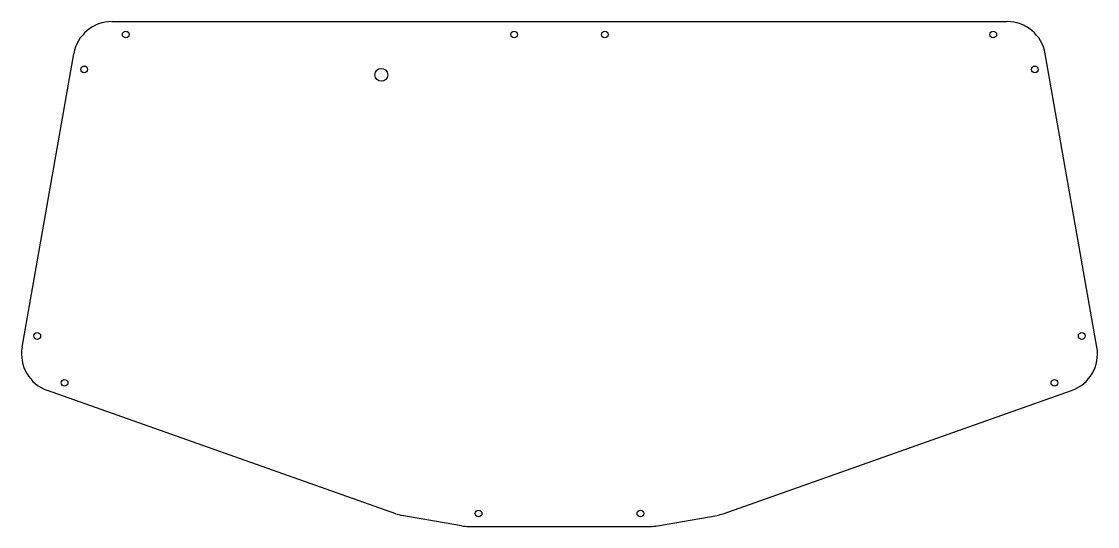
# Model space of a CAD drawing. Header units: millimetres. Extents: x -166 to 166, y -83 to 73.
import ezdxf

# ---------------------------------------------------------------- set-up
doc = ezdxf.new("R2010")
doc.units = ezdxf.units.MM
doc.layers.get('0').update_dxf_attribs({"linetype": 'CONTINUOUS'})

msp = doc.modelspace()

# ---------------------------------------------------------------- linework, layer by layer
for p, q in [((-138.09, 72.95), (138.09, 72.95)), ((-165.86, -27.45), (-149.91, 63.04)), ((165.86, -27.45), (149.91, 63.04)), ((-50.54, -78.83), (-158.04, -40.84)), ((50.54, -78.83), (158.04, -40.84)), ((-30.2, -82.58), (-48.62, -79.34)), ((30.2, -82.58), (48.62, -79.34)), ((-28.12, -82.77), (28.12, -82.77))]:
    msp.add_line(p, q)
for centre, radius in [((-133.86, 68.95), 1.05), ((-14, 68.95), 1.05), ((14, 68.95), 1.05), ((133.86, 68.95), 1.05), ((-146.7, 58.18), 1.05), ((-54.99, 56.52), 2), ((146.7, 58.18), 1.05), ((-161.19, -24.02), 1.05), ((161.19, -24.02), 1.05), ((-152.76, -38.47), 1.05), ((152.76, -38.47), 1.05), ((-24.98, -78.77), 1.05), ((24.98, -78.77), 1.05)]:
    msp.add_circle(centre, radius)
for centre, start, end in [((-138.09, 60.95), 90, 170), ((138.09, 60.95), 10, 90), ((-154.04, -29.53), 170, 250.5377), ((154.04, -29.53), -70.5377, 10), ((-46.54, -67.52), 250.5377, 260), ((46.54, -67.52), 280, 289.4623), ((-28.12, -70.77), 260, 270), ((28.12, -70.77), 270, 280)]:
    msp.add_arc(centre, 12, start, end)

doc.saveas('drawing.dxf')
